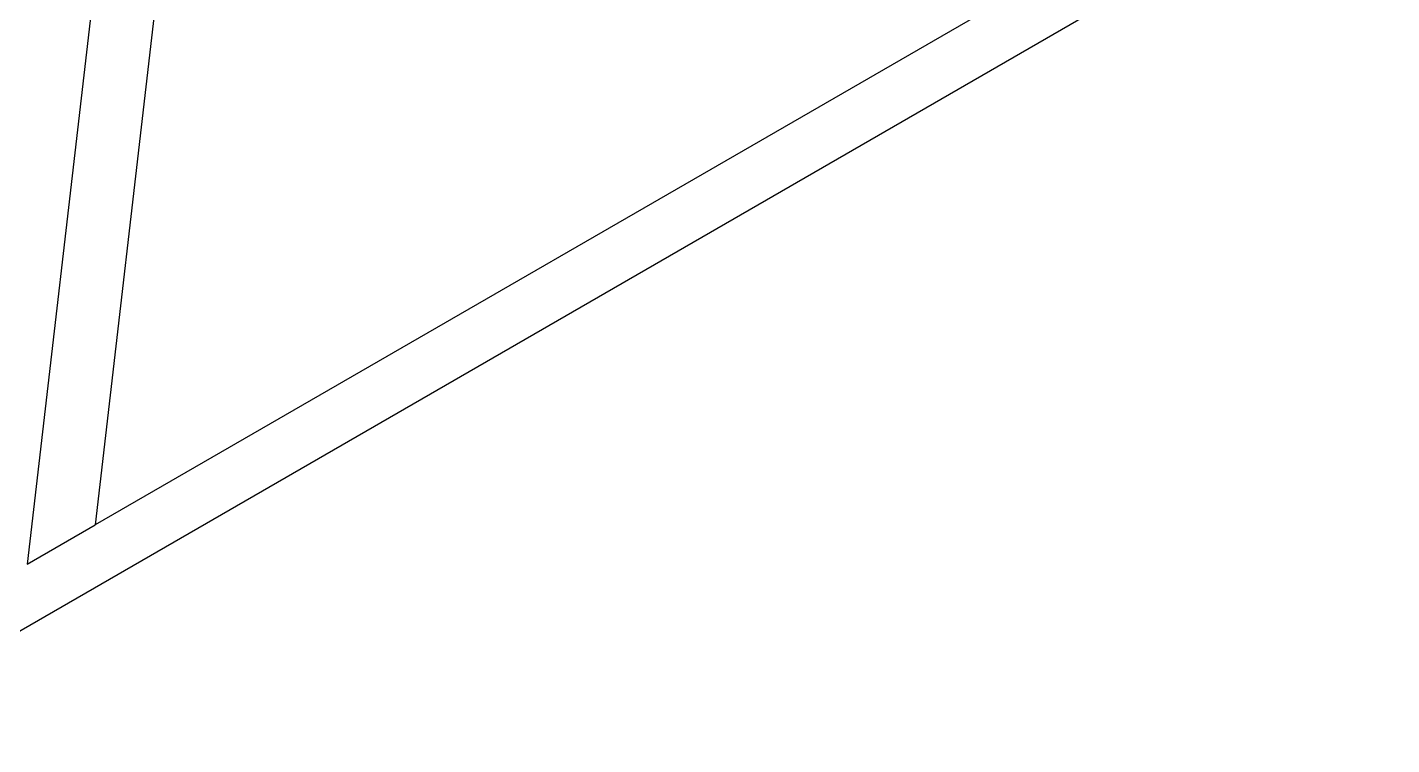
# Model space of a CAD drawing. Header units: millimetres. Extents: x 861 to 27901, y 673 to 17923.
# Drawn here: x 24084.3 to 24365.8, y 6265 to 6412.9 of the extents above; entities that cross this region are included whole.
import ezdxf

# ---------------------------------------------------------------- set-up
doc = ezdxf.new("R2010")
doc.units = ezdxf.units.MM
doc.header["$LTSCALE"] = 33.3

msp = doc.modelspace()

# ---------------------------------------------------------------- linework, layer by layer
at = {"color": 7, "linetype": 'Continuous', "lineweight": 25}
for p, q in [((24884.36, 6751.09), (24042.28, 6264.97)), ((24828.29, 6731.67), (24098.35, 6310.28)), ((24128.81, 6573.96), (24098.35, 6310.28)), ((24114.8, 6565.87), (24084.33, 6302.19)), ((24084.33, 6302.19), (24098.35, 6310.28))]:
    msp.add_line(p, q, dxfattribs=at)

doc.saveas('drawing.dxf')
